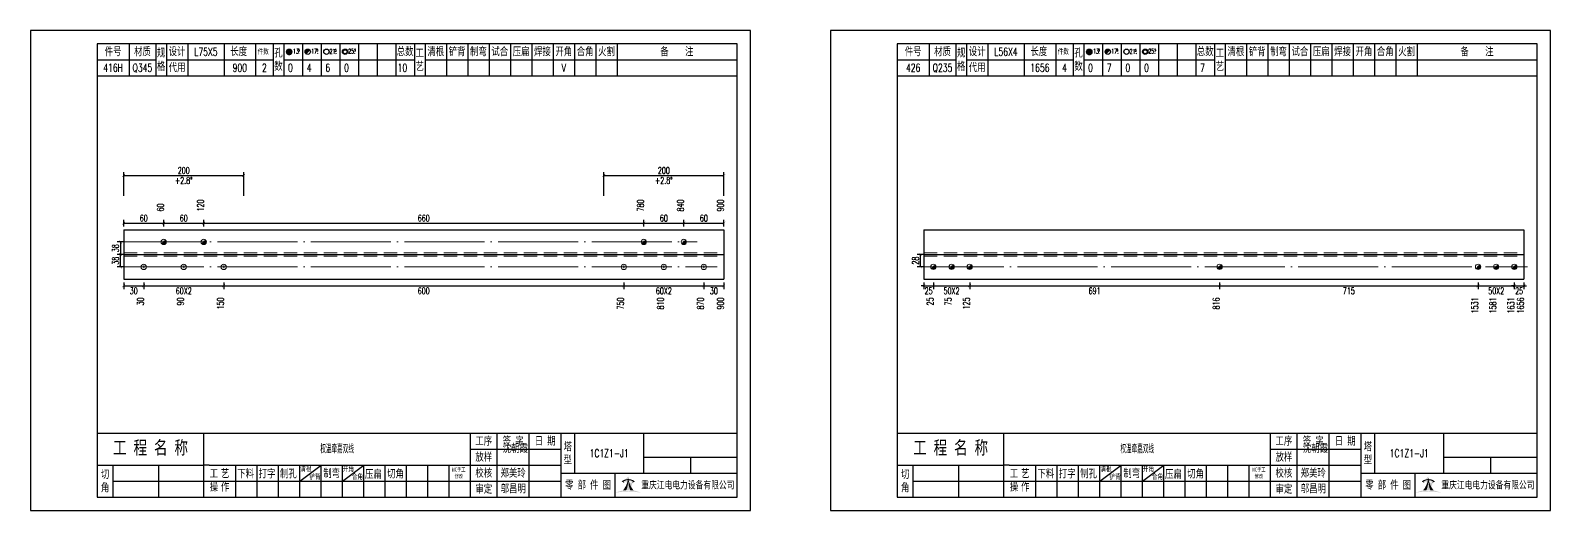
# Model space of a CAD drawing. Header units: millimetres. Extents: x -524 to 9570, y -2481 to 180.
# Drawn here: x 5100 to 5670, y -1800 to -1620 of the extents above; entities that cross this region are included whole.
import ezdxf
from ezdxf.enums import TextEntityAlignment as Align

# ---------------------------------------------------------------- set-up
doc = ezdxf.new("R2010")
doc.units = ezdxf.units.MM
doc.header["$LTSCALE"] = 20
doc.header["$PDMODE"] = 1
doc.linetypes.add('DASHDOT2X', pattern=[1.75, 1.5, -0.125, 0, -0.125])
doc.linetypes.add('HIDDEN', pattern=[0.375, 0.25, -0.125])
for name, color, linetype, lineweight in [('1', 7, 'Continuous', 25), ('11', 1, 'Continuous', 13), ('2', 1, 'HIDDEN', 13), ('5', 7, 'Continuous', 13), ('7', 3, 'DASHDOT2X', 13)]:
    doc.layers.add(name, color=color, linetype=linetype, lineweight=lineweight)
doc.styles.get("Standard").update_dxf_attribs({"font": 'simplex', "width": 0.7, "bigfont": 'gbhzfs.shx'})
doc.styles.add('SYMBOL_TXT', font='txt.shx', dxfattribs={"width": 0.6})
doc.styles.add('TITLE_TXT', font='simplex.shx', dxfattribs={"width": 0.75, "height": 2.5, "bigfont": 'gbhzfs.shx'})
doc.dimstyles.new('dimStyle4', dxfattribs={"dimtxt": 2.5, "dimasz": 1, "dimexe": 1.25, "dimexo": 0, "dimgap": 0.63, "dimtad": 2, "dimzin": 0, "dimdsep": 46, "dimtxsty": 'standard', "dimblk": 'ARCHTICK', "dimblk1": 'ARCHTICK', "dimblk2": 'ARCHTICK', "dimcen": 0.09, "dimadec": 0, "dimazin": 0, "dimtfac": 1, "dimtdec": 1, "dimtix": 1, "dimtmove": 2, "dimatfit": 3, "dimfxl": 0, "dimtolj": 1, "dimtzin": 0, "dimarcsym": 0})
doc.dimstyles.get("Standard").update_dxf_attribs({"dimtxt": 2.5, "dimasz": 1, "dimexe": 1.25, "dimexo": 0, "dimgap": 0.63, "dimtad": 1, "dimzin": 0, "dimdsep": 46, "dimtxsty": 'standard', "dimblk": 'ARCHTICK', "dimblk1": 'ARCHTICK', "dimblk2": 'ARCHTICK', "dimcen": 0.09, "dimadec": 0, "dimazin": 0, "dimtfac": 1, "dimtdec": 1, "dimtix": 1, "dimtmove": 2, "dimatfit": 3, "dimfxl": 0, "dimtolj": 1, "dimtzin": 0, "dimarcsym": 0})
pattern_1 = [(0, (-3, 0), (0, 0.0125), [])]

# ---------------------------------------------------------------- blocks, each defined once
blk = doc.blocks.new('M12_HOLE')
h = blk.add_hatch()
h.set_pattern_fill('LINE', scale=0.1, style=0)
h.set_pattern_definition(pattern_1)
h.paths.add_polyline_path([(-5, 0, 1), (-1, 0, 1)])
at = {"color": 7}
blk.add_circle((-3, 0), 2, dxfattribs=at)
at = {"color": 7, "attachment_point": 1, "style": 'SYMBOL_TXT'}
for s, insert, char_height, width in [('13\\f??|b0|i0|c0|p54;.', (-0.1170648347537053, 2.110404609075999), 3.5, 5.707453662650948), ('5', (3.739322910876695, 2.264550918150206), 1.8, 2.930899999712656)]:
    blk.add_mtext(s, dxfattribs=dict(at, insert=insert, char_height=char_height, width=width))
blk = doc.blocks.new('M16_HOLE')
h = blk.add_hatch()
h.set_pattern_fill('LINE', scale=0.1, style=0)
h.set_pattern_definition(pattern_1)
h.paths.add_polyline_path([(-1.585786437626905, 1.414213562373095, 0.668178637919299), (-5, 0, 0.198912367379658), (-4.414213562373095, -1.414213562373095)])
at = {"color": 7}
blk.add_circle((-3, 0), 2, dxfattribs=at)
at = {"color": 7, "attachment_point": 1, "style": 'SYMBOL_TXT'}
for s, insert, char_height, width in [('17.', (-0.443935574240129, 2.13042063441452), 3.5, 6.3164), ('5', (3.564570640825252, 2.25180437378188), 1.8, 1.822)]:
    blk.add_mtext(s, dxfattribs=dict(at, insert=insert, char_height=char_height, width=width))
blk = doc.blocks.new('M20_HOLE')
at = {"color": 7}
blk.add_circle((-3, 0), 2, dxfattribs=at)
at = {"color": 7, "attachment_point": 1, "style": 'SYMBOL_TXT'}
for s, insert, char_height, width in [('21.', (-0.6868754558352066, 2.009036737063269), 3.5, 6.0735), ('5', (3.321630759230175, 2.009036737063269), 1.8, 1.4576)]:
    blk.add_mtext(s, dxfattribs=dict(at, insert=insert, char_height=char_height, width=width))
blk = doc.blocks.new('M24_HOLE')
at = {"color": 7}
for radius in [2, 1.5]:
    blk.add_circle((-3, 0), radius, dxfattribs=at)
at = {"color": 7, "attachment_point": 1, "style": 'SYMBOL_TXT'}
for s, insert, char_height, width in [('25.', (-0.6868754558352066, 2.13042063441452), 3.5, 2.4294), ('5', (3.928980201610216, 2.25180437378188), 1.8, 1.9435)]:
    blk.add_mtext(s, dxfattribs=dict(at, insert=insert, char_height=char_height, width=width))
blk = doc.blocks.new('A$C1E394B87')
for p, q in [((270, 180), (0, 180)), ((0, 180), (0, 0)), ((270, 0), (270, 180)), ((0, 0), (270, 0))]:
    blk.add_line(p, q)
blk = doc.blocks.new('JgCard')
h = blk.add_hatch(color=256)
edge = h.paths.add_edge_path()
edge.add_arc((223.8016524729837, -21.84717885384339), 29.00860721842082, 79.81716678233735, 89.27812697573944)
edge.add_arc((224.5325955616654, -21.84717885384339), 29.00860721842082, 90.72187302426055, 100.1828332176626)
edge.add_arc((224.0279874541857, -3.830853464385541), 11.50536553551401, 89.30709440376557, 113.6959925615352, ccw=False)
edge.add_arc((224.3062605804644, -3.830853464385541), 11.50536553551401, 66.30400743846491, 90.69290559623443, ccw=False)
edge = h.paths.add_edge_path()
edge.add_arc((233.0302112674253, 13.18449056462987), 8.873034629199061, 191.5208225546964, 219.6965150385776)
edge.add_arc((215.3040367672247, 13.18449056462987), 8.873034629199061, 320.3034849614224, 348.4791774453036)
edge.add_arc((214.0326012329333, 11.43447699248611), 10.13453382683302, 338.1301204334909, 359.9154198731663)
edge.add_arc((234.3016468017167, 11.43447699248611), 10.13453382683302, 180.0845801266699, 201.8698795665091)
edge.add_line((225.937925765641, 10.90576856469295), (225.6552856147136, 10.35609493506945))
edge.add_arc((224.1679533083088, 7.853493107532699), 3.957321353349253, 91.41975307934291, 127.4827228769255)
edge.add_arc((215.3040367672247, 13.18449056462987), 8.873034629199061, 351.0860103832611, 357.2867084751834)
edge.add_line((222.396322269009, 10.90576856469295), (222.6789624199364, 10.35609493506945))
edge.add_line((222.6789624199364, 10.35609493506945), (221.7697188924139, 10.86032854938844))
edge.add_line((225.6552856147136, 10.35609493506945), (226.5654915637542, 10.86086227359522))
edge.add_arc((224.2330238305049, 7.883670059543192), 3.536460377387214, 93.80567765797379, 121.2894356209631)
edge.add_arc((224.1012242041452, 7.883670059543192), 3.536460377387214, 58.7105643790368, 86.1943223420262)
edge.add_arc((224.1679533083088, 7.853493107532699), 3.957321353349253, 52.53023982105776, 88.60436076552203)
edge.add_arc((233.0302112674253, 13.18449056462987), 8.873034629199061, 182.7132915248167, 188.9137221835162)
edge.add_line((224.1671240173246, 11.44943760304955), (224.1671240173246, 11.41951638194644))
blk.add_hatch(color=256).paths.add_polyline_path([(224.1671240173246, 11.41951638190653, 0.09534363958971465), (224.8964730213393, 7.65936347788454, -0.02857973389665951), (226.2029576453306, 7.517096850535836, -0.1235627947319866), (224.3359488967444, 11.41233217421416, -0.1204986991669159), (225.937925765641, 10.90576856469295), (225.6552856147136, 10.35609493506945), (226.5654915637542, 10.86086227359522, 0.5402417223769541), (226.575360567148, 10.99431825130466, 0.158715983985349), (224.2643381876442, 11.80964050730302, -0.02706108524003999), (224.1671240173246, 12.76445731824299, -0.02706225299216489), (224.0699034296731, 11.80959959181416, 0.1586661026302013), (221.7598355252794, 10.99377351487396, 0.5401762534625951), (221.7697205382283, 10.86032763670437, -5.881062471050359e-06), (221.7697188924139, 10.86032854938844), (222.6789624199364, 10.35609493506945), (222.396322269009, 10.90576856469295, -0.1204986991669226), (223.9982991379056, 11.41233217421416, -0.1235627947319868), (222.1312903893195, 7.517096850535836, -0.0285797338966575), (223.4377750133108, 7.65936347788454, 0.09534363958971454)])
for p, q in [((265, 175), (25, 175)), ((25, 175), (25, 5)), ((37, 175), (37, 163)), ((47, 175), (47, 163)), ((51, 175), (51, 163)), ((59, 175), (59, 163)), ((72.61005959575064, 175), (72.61005959575061, 163)), ((84.43573710762382, 175), (84.43573710762382, 163)), ((91, 175), (91, 163)), ((95, 175), (95, 163)), ((102, 175), (102, 163)), ((109, 175), (109, 163)), ((116, 175), (116, 163)), ((123, 175), (123, 163)), ((130, 175), (130, 163)), ((137, 175), (137, 163)), ((144, 175), (144, 163)), ((148, 175), (148, 163)), ((156, 175), (156, 163)), ((164, 175), (164, 163)), ((172, 175), (172, 163)), ((180, 175), (180, 163)), ((188, 175), (188, 163)), ((196, 175), (196, 163)), ((204, 175), (204, 163)), ((212, 175), (212, 163)), ((220, 175), (220, 163)), ((265, 5), (265, 175)), ((25, 169), (47, 169)), ((51, 168.9999999999999), (91, 168.9999999999999)), ((95, 168.9999999999999), (144, 168.9999999999999)), ((148, 169), (265, 169)), ((25, 163), (265, 163)), ((25, 29), (265, 29)), ((65, 17), (65, 29)), ((165, 5), (165, 29)), ((175, 5), (175, 29)), ((187, 5), (187, 29)), ((199, 5), (199, 29)), ((204, 29), (204, 14)), ((230, 14), (230, 29)), ((165, 23), (199, 23)), ((230, 20), (265, 20)), ((247.5, 20), (247.5, 14)), ((25, 17), (65, 17)), ((31, 5), (31, 17)), ((48, 17), (48, 5)), ((65, 5), (65, 17)), ((67, 17), (65, 17)), ((67, 17), (165, 17)), ((77, 5), (77, 17)), ((85, 5), (85, 17)), ((93, 5), (93, 17)), ((101, 5), (101, 17)), ((101, 11), (109, 17)), ((109, 5), (109, 17)), ((117, 5), (117, 17)), ((117, 11), (125, 17)), ((125, 5), (125, 17)), ((133, 5), (133, 17)), ((141, 5), (141, 17)), ((149, 5), (149, 17)), ((157, 5), (157, 17)), ((165, 17), (199, 17)), ((199, 14), (265, 14)), ((219.0802760739607, 14), (219.0802760739607, 5)), ((31, 11), (65, 11)), ((65, 11), (165, 11)), ((165, 11), (199, 11)), ((25, 5), (265, 5))]:
    blk.add_line(p, q)
blk.add_lwpolyline([(96.0334779468642, 171.9855941999696, -1), (98.0334779468642, 171.9855941999696, -1)], format="xyb", close=True)
for p in [(65.8050297978753, 166), (145, 96)]:
    blk.add_point(p)
blk.add_blockref('A$C1E394B87', (0, 0))
at = {"xscale": 0.5, "yscale": 0.5, "zscale": 0.5}
for name, p in [('M12_HOLE', (98.5334779468642, 171.9855941999696)), ('M16_HOLE', (105.5, 171.9999999999999)), ('M20_HOLE', (112.5, 171.9999999999999)), ('M24_HOLE', (119.5, 171.9999999999999))]:
    blk.add_blockref(name, p, dxfattribs=at)
at = {"attachment_point": 5, "style": 'TITLE_TXT'}
for s, insert, char_height, width in [('{\\fSimHei|b0|i0|c134|p2;件号}', (31, 172), 3, 15), ('{\\fSimHei|b0|i0|c134|p2;材质}', (42, 172), 3, 8), ('{\\fSimHei|b0|i0|c134|p2;规格}', (49, 169), 3, 4), ('{\\fSimHei|b0|i0|c134|p2;设计}', (55, 171.9999999999999), 3, 8.000000000000014), ('{\\fSimHei|b0|i0|c134|p2;长度}', (78.11684221050325, 172.0531705390044), 3, 8), ('{\\fSimHei|b0|i0|c134|p2;件数}', (87.3041250533895, 171.9999999999999), 2, 8.8244), ('{\\fSimHei|b0|i0|c134|p2;孔数}', (93, 169), 3, 4), ('{\\fSimHei|b0|i0|c134|p2;总数}', (140.5, 171.9999999999999), 3, 7), ('{\\fSimHei|b0|i0|c134|p2;工\\P艺}', (146, 169), 3, 4), ('{\\fSimHei|b0|i0|c134|p2;清根}', (152, 172), 3, 8), ('{\\fSimHei|b0|i0|c134|p2;铲背}', (160, 172), 3, 8), ('{\\fSimHei|b0|i0|c134|p2;制弯}', (168, 172), 3, 8.000000000000028), ('{\\fSimHei|b0|i0|c134|p2;试合}', (176, 172), 3, 8), ('{\\fSimHei|b0|i0|c134|p2;压扁}', (184, 172), 3, 8), ('{\\fSimHei|b0|i0|c134|p2;焊接}', (192, 172), 3, 8), ('{\\fSimHei|b0|i0|c134|p2;开角}', (200, 172), 3, 8.000000000000057), ('{\\fSimHei|b0|i0|c134|p2;合角}', (208, 172), 3, 8), ('{\\fSimHei|b0|i0|c134|p2;火割}', (216, 172), 3, 8), ('{\\fSimHei|b0|i0|c134|p2;备    注}', (242.3967818627186, 171.9765054582008), 3, 22), ('{\\fSimHei|b0|i0|c134|p2;代用}', (55, 166), 3, 8), ('{\\fSimHei|b0|i0|c134|p2;工 程 名 称}', (45.04268864723963, 23.33842704880232), 5, 47.33333333333334), ('{\\fSimHei|b0|i0|c134|p2;工序}', (170, 26), 3, 10), ('{\\fSimHei|b0|i0|c134|p2;签 字}', (181, 26), 3, 12), ('{\\fSimHei|b0|i0|c134|p2;^I沈朝霞}', (181.0520504248258, 23.27747906449889), 3, 12), ('{\\fSimHei|b0|i0|c134|p2;日 期}', (193, 26), 3, 12), ('{\\fSimHei|b0|i0|c134|p2;塔\\P型}', (201.5, 21.5), 3, 5.000000000000028), ('{\\fSimHei|b0|i0|c134|p2;放样}', (170, 20), 3, 10), ('{\\fSimHei|b0|i0|c134|p2;切\\P角}', (28, 11), 3, 6.000000000000004), ('{\\fSimHei|b0|i0|c134|p2;工\\P操}', (68.78408056366106, 11.29930144135182), 3, 6.000000000000004), ('{\\fSimHei|b0|i0|c134|p2;艺\\P作}', (73.01340619218274, 11.29930144135182), 3, 6.000000000000004), ('{\\fSimHei|b0|i0|c134|p2;下料}', (80.74376492044746, 13.75191016783555), 3, 8), ('{\\fSimHei|b0|i0|c134|p2;打字}', (88.74376492044746, 13.75191016783555), 3, 8), ('{\\fSimHei|b0|i0|c134|p2;制孔}', (96.74376492044746, 13.75191016783555), 3, 8.000000000000028), ('{\\fSimHei|b0|i0|c134|p2;清根}', (103.3080888185272, 15.56254542211099), 2, 8), ('{\\fSimHei|b0|i0|c134|p2;铲背}', (106.6982872637203, 12.58010217278223), 2, 8), ('{\\fSimHei|b0|i0|c134|p2;制弯}', (112.9524832210667, 13.86807755023182), 3, 8.000000000000028), ('{\\fSimHei|b0|i0|c134|p2;开角}', (119.2123351337376, 15.54156681030855), 2, 8.000000000000057), ('{\\fSimHei|b0|i0|c134|p2;合角}', (122.601153766583, 12.67610618408509), 2, 8), ('{\\fSimHei|b0|i0|c134|p2;压扁}', (128.5896913500159, 13.56672241423536), 3, 8), ('{\\fSimHei|b0|i0|c134|p2;切角}', (136.8970089545677, 13.6938446517654), 3, 8), ('{\\fSimHei|b0|i0|c134|p2;NC手工修改}', (160.6311373906198, 14.05820252967675), 1.5, 6.204069777279955), ('{\\fSimHei|b0|i0|c134|p2;校核}', (170, 14), 3, 10.00000000000003), ('{\\fSimHei|b0|i0|c134|p2;郑美玲}', (181, 14), 3, 12), ('{\\fSimHei|b0|i0|c134|p2;零 部 件 图}', (209.0827348158753, 9.5), 3, 30.76131175444226), ('{\\fSimHei|b0|i0|c134|p2;重庆江电电力设备有限公司}', (246.5086378857131, 9.475432444103376), 2.772000000000001, 63.29400000000002), ('{\\fSimHei|b0|i0|c134|p2;审定}', (170, 8), 3, 10), ('{\\fSimHei|b0|i0|c134|p2;邬昌明}', (181.0428184060297, 8.12303372435349), 3, 12)]:
    blk.add_mtext(s, dxfattribs=dict(at, insert=insert, char_height=char_height, width=width))
blk = doc.blocks.new('M20')
for p, q in [((-0.5, 0), (0.5, 0)), ((0, -0.5), (0, 0.5))]:
    blk.add_line(p, q)
blk.add_circle((0, 0), 1)
blk = doc.blocks.new('M16')
for p, q in [((-0.7071067811865476, -0.7071067811865476), (0.7071067811865475, 0.7071067811865475)), ((-0.4, 4.898425415289509e-17), (0.4, 0)), ((2.449212707644755e-17, 0.4), (0, -0.4))]:
    blk.add_line(p, q)
blk.add_circle((0, 0), 1)
for centre, radius, end in [((0, 0), 0.8, 45.00000000000001), ((0, 0), 0.6, 45.00000000000001), ((0, 0), 0.4, 45.00000000000001), ((-5.551115123125783e-17, -5.551115123125783e-17), 0.2, 45)]:
    blk.add_arc(centre, radius, 225, end)
blk = doc.blocks.new('_ArchTick')
at = {"color": 0, "linetype": 'ByBlock', "const_width": 0.15}
blk.add_lwpolyline([(-0.5, -0.5), (0.5, 0.5)], dxfattribs=at)
blk = doc.blocks.new('*D1256')
at = {"layer": '11', "color": 0, "lineweight": -2}
for p, q in [((5135.000049719281, -1714.500010983899), (5135.000049719281, -1717.000010983899)), ((5142.500082251889, -1714.500010983899), (5142.500082251889, -1717.000010983899)), ((5135.000049719281, -1715.750010983899), (5142.500082251889, -1715.750010983899))]:
    blk.add_line(p, q, dxfattribs=at)
at = {"layer": 'Defpoints', "color": 0}
for p in [(5135.000049719281, -1714.500010983899), (5142.500082251889, -1714.500010983899), (5142.500082251889, -1715.750010983899)]:
    blk.add_point(p, dxfattribs=at)
at = {"layer": '11', "color": 0, "lineweight": -2, "rotation": 180}
blk.add_blockref('_ArchTick', (5135.000049719281, -1715.750010983899), dxfattribs=at)
at = {"layer": '11', "color": 0, "lineweight": -2}
blk.add_blockref('_ArchTick', (5142.500082251889, -1715.750010983899), dxfattribs=at)
at = {"layer": '11', "color": 0, "insert": (5138.750065985585, -1717.630010983899), "char_height": 2.5, "attachment_point": 5}
blk.add_mtext('\\A1;30', dxfattribs=at)
blk = doc.blocks.new('*D1257')
at = {"layer": '11', "color": 0, "lineweight": -2}
for p, q in [((5142.500082251889, -1714.500010983899), (5142.500082251889, -1717.000010983899)), ((5172.500212382314, -1714.500010983899), (5172.500212382314, -1717.000010983899)), ((5142.500082251889, -1715.750010983899), (5172.500212382314, -1715.750010983899))]:
    blk.add_line(p, q, dxfattribs=at)
at = {"layer": 'Defpoints', "color": 0}
for p in [(5142.500082251889, -1714.500010983899), (5172.500212382314, -1714.500010983899), (5172.500212382314, -1715.750010983899)]:
    blk.add_point(p, dxfattribs=at)
at = {"layer": '11', "color": 0, "lineweight": -2, "rotation": 180}
blk.add_blockref('_ArchTick', (5142.500082251889, -1715.750010983899), dxfattribs=at)
at = {"layer": '11', "color": 0, "lineweight": -2}
blk.add_blockref('_ArchTick', (5172.500212382314, -1715.750010983899), dxfattribs=at)
at = {"layer": '11', "color": 0, "insert": (5157.500147317101, -1717.630010983899), "char_height": 2.5, "attachment_point": 5}
blk.add_mtext('\\A1;60X2', dxfattribs=at)
blk = doc.blocks.new('*D1258')
at = {"layer": '11', "color": 0, "lineweight": -2}
for p, q in [((5172.500212382314, -1714.500010983899), (5172.500212382314, -1717.000010983899)), ((5322.500863034442, -1714.500010983899), (5322.500863034442, -1717.000010983899)), ((5172.500212382314, -1715.750010983899), (5322.500863034442, -1715.750010983899))]:
    blk.add_line(p, q, dxfattribs=at)
at = {"layer": 'Defpoints', "color": 0}
for p in [(5172.500212382314, -1714.500010983899), (5322.500863034442, -1714.500010983899), (5322.500863034442, -1715.750010983899)]:
    blk.add_point(p, dxfattribs=at)
at = {"layer": '11', "color": 0, "lineweight": -2, "rotation": 180}
blk.add_blockref('_ArchTick', (5172.500212382314, -1715.750010983899), dxfattribs=at)
at = {"layer": '11', "color": 0, "lineweight": -2}
blk.add_blockref('_ArchTick', (5322.500863034442, -1715.750010983899), dxfattribs=at)
at = {"layer": '11', "color": 0, "insert": (5247.500537708378, -1717.630010983899), "char_height": 2.5, "attachment_point": 5}
blk.add_mtext('\\A1;600', dxfattribs=at)
blk = doc.blocks.new('*D1259')
at = {"layer": '11', "color": 0, "lineweight": -2}
for p, q in [((5322.500863034442, -1714.500010983899), (5322.500863034442, -1717.000010983899)), ((5352.500993164867, -1714.500010983899), (5352.500993164867, -1717.000010983899)), ((5322.500863034442, -1715.750010983899), (5352.500993164867, -1715.750010983899))]:
    blk.add_line(p, q, dxfattribs=at)
at = {"layer": 'Defpoints', "color": 0}
for p in [(5322.500863034442, -1714.500010983899), (5352.500993164867, -1714.500010983899), (5352.500993164867, -1715.750010983899)]:
    blk.add_point(p, dxfattribs=at)
at = {"layer": '11', "color": 0, "lineweight": -2, "rotation": 180}
blk.add_blockref('_ArchTick', (5322.500863034442, -1715.750010983899), dxfattribs=at)
at = {"layer": '11', "color": 0, "lineweight": -2}
blk.add_blockref('_ArchTick', (5352.500993164867, -1715.750010983899), dxfattribs=at)
at = {"layer": '11', "color": 0, "insert": (5337.500928099655, -1717.630010983899), "char_height": 2.5, "attachment_point": 5}
blk.add_mtext('\\A1;60X2', dxfattribs=at)
blk = doc.blocks.new('*D1260')
at = {"layer": '11', "color": 0, "lineweight": -2}
for p, q in [((5352.500993164867, -1714.500010983899), (5352.500993164867, -1717.000010983899)), ((5360.000049719281, -1714.500010983899), (5360.000049719281, -1717.000010983899)), ((5352.500993164867, -1715.750010983899), (5360.000049719281, -1715.750010983899))]:
    blk.add_line(p, q, dxfattribs=at)
at = {"layer": 'Defpoints', "color": 0}
for p in [(5352.500993164867, -1714.500010983899), (5360.000049719281, -1714.500010983899), (5360.000049719281, -1715.750010983899)]:
    blk.add_point(p, dxfattribs=at)
at = {"layer": '11', "color": 0, "lineweight": -2, "rotation": 180}
blk.add_blockref('_ArchTick', (5352.500993164867, -1715.750010983899), dxfattribs=at)
at = {"layer": '11', "color": 0, "lineweight": -2}
blk.add_blockref('_ArchTick', (5360.000049719281, -1715.750010983899), dxfattribs=at)
at = {"layer": '11', "color": 0, "insert": (5356.250521442074, -1717.630010983899), "char_height": 2.5, "attachment_point": 5}
blk.add_mtext('\\A1;30', dxfattribs=at)
blk = doc.blocks.new('*D1267')
at = {"layer": '1', "color": 0, "lineweight": -2}
for p, q in [((5134.750049719281, -1699.313344317232), (5132.500049719281, -1699.313344317232)), ((5134.750049719281, -1704.000010983899), (5132.500049719281, -1704.000010983899)), ((5133.750049719281, -1699.313344317232), (5133.750049719281, -1704.000010983899))]:
    blk.add_line(p, q, dxfattribs=at)
at = {"layer": 'Defpoints', "color": 0}
for p in [(5133.750049719281, -1704.000010983899), (5134.750049719281, -1699.313344317232), (5134.750049719281, -1704.000010983899)]:
    blk.add_point(p, dxfattribs=at)
at = {"layer": '1', "color": 0, "lineweight": -2}
for p, rotation in [((5133.750049719281, -1699.313344317232), 90), ((5133.750049719281, -1704.000010983899), 270)]:
    blk.add_blockref('_ArchTick', p, dxfattribs=dict(at, rotation=rotation))
at = {"layer": '1', "color": 0, "insert": (5131.870049719281, -1701.656677650564), "char_height": 2.5, "attachment_point": 5, "rotation": 90}
blk.add_mtext('\\A1;38', dxfattribs=at)
blk = doc.blocks.new('*D1270')
at = {"layer": '11', "color": 0, "lineweight": -2}
for p, q in [((5435.000049719281, -1714.500010983899), (5435.000049719281, -1717.000010983899)), ((5438.60004971928, -1714.500010983899), (5438.60004971928, -1717.000010983899)), ((5435.000049719281, -1715.750010983899), (5434.000049719281, -1715.750010983899)), ((5435.000049719281, -1715.750010983899), (5438.60004971928, -1715.750010983899)), ((5438.60004971928, -1715.750010983899), (5439.60004971928, -1715.750010983899))]:
    blk.add_line(p, q, dxfattribs=at)
at = {"layer": 'Defpoints', "color": 0}
for p in [(5435.000049719281, -1714.500010983899), (5438.60004971928, -1714.500010983899), (5438.60004971928, -1715.750010983899)]:
    blk.add_point(p, dxfattribs=at)
at = {"layer": '11', "color": 0, "lineweight": -2}
blk.add_blockref('_ArchTick', (5435.000049719281, -1715.750010983899), dxfattribs=at)
at = {"layer": '11', "color": 0, "lineweight": -2, "rotation": 180}
blk.add_blockref('_ArchTick', (5438.60004971928, -1715.750010983899), dxfattribs=at)
at = {"layer": '11', "color": 0, "insert": (5436.800049719281, -1717.630010983899), "char_height": 2.5, "attachment_point": 5}
blk.add_mtext('\\A1;25', dxfattribs=at)
blk = doc.blocks.new('*D1271')
at = {"layer": '11', "color": 0, "lineweight": -2}
for p, q in [((5438.60004971928, -1714.500010983899), (5438.60004971928, -1717.000010983899)), ((5452.187197884494, -1714.500010983899), (5452.187197884494, -1717.000010983899)), ((5438.60004971928, -1715.750010983899), (5452.187197884494, -1715.750010983899))]:
    blk.add_line(p, q, dxfattribs=at)
at = {"layer": 'Defpoints', "color": 0}
for p in [(5438.60004971928, -1714.500010983899), (5452.187197884494, -1714.500010983899), (5452.187197884494, -1715.750010983899)]:
    blk.add_point(p, dxfattribs=at)
at = {"layer": '11', "color": 0, "lineweight": -2, "rotation": 180}
blk.add_blockref('_ArchTick', (5438.60004971928, -1715.750010983899), dxfattribs=at)
at = {"layer": '11', "color": 0, "lineweight": -2}
blk.add_blockref('_ArchTick', (5452.187197884494, -1715.750010983899), dxfattribs=at)
at = {"layer": '11', "color": 0, "insert": (5445.393623801887, -1717.630010983899), "char_height": 2.5, "attachment_point": 5}
blk.add_mtext('\\A1;50X2', dxfattribs=at)
blk = doc.blocks.new('*D1272')
at = {"layer": '11', "color": 0, "lineweight": -2}
for p, q in [((5452.187197884494, -1714.500010983899), (5452.187197884494, -1717.000010983899)), ((5545.871178747406, -1714.500010983899), (5545.871178747406, -1717.000010983899)), ((5452.187197884494, -1715.750010983899), (5545.871178747406, -1715.750010983899))]:
    blk.add_line(p, q, dxfattribs=at)
at = {"layer": 'Defpoints', "color": 0}
for p in [(5452.187197884494, -1714.500010983899), (5545.871178747406, -1714.500010983899), (5545.871178747406, -1715.750010983899)]:
    blk.add_point(p, dxfattribs=at)
at = {"layer": '11', "color": 0, "lineweight": -2, "rotation": 180}
blk.add_blockref('_ArchTick', (5452.187197884494, -1715.750010983899), dxfattribs=at)
at = {"layer": '11', "color": 0, "lineweight": -2}
blk.add_blockref('_ArchTick', (5545.871178747406, -1715.750010983899), dxfattribs=at)
at = {"layer": '11', "color": 0, "insert": (5499.02918831595, -1717.630010983899), "char_height": 2.5, "attachment_point": 5}
blk.add_mtext('\\A1;691', dxfattribs=at)
blk = doc.blocks.new('*D1273')
at = {"layer": '11', "color": 0, "lineweight": -2}
for p, q in [((5545.871178747406, -1714.500010983899), (5545.871178747406, -1717.000010983899)), ((5642.812901554069, -1714.500010983899), (5642.812901554069, -1717.000010983899)), ((5545.871178747406, -1715.750010983899), (5642.812901554069, -1715.750010983899))]:
    blk.add_line(p, q, dxfattribs=at)
at = {"layer": 'Defpoints', "color": 0}
for p in [(5545.871178747406, -1714.500010983899), (5642.812901554069, -1714.500010983899), (5642.812901554069, -1715.750010983899)]:
    blk.add_point(p, dxfattribs=at)
at = {"layer": '11', "color": 0, "lineweight": -2, "rotation": 180}
blk.add_blockref('_ArchTick', (5545.871178747406, -1715.750010983899), dxfattribs=at)
at = {"layer": '11', "color": 0, "lineweight": -2}
blk.add_blockref('_ArchTick', (5642.812901554069, -1715.750010983899), dxfattribs=at)
at = {"layer": '11', "color": 0, "insert": (5594.342040150737, -1717.630010983899), "char_height": 2.5, "attachment_point": 5}
blk.add_mtext('\\A1;715', dxfattribs=at)
blk = doc.blocks.new('*D1274')
at = {"layer": '11', "color": 0, "lineweight": -2}
for p, q in [((5642.812901554069, -1714.500010983899), (5642.812901554069, -1717.000010983899)), ((5656.400049719283, -1714.500010983899), (5656.400049719283, -1717.000010983899)), ((5642.812901554069, -1715.750010983899), (5656.400049719283, -1715.750010983899))]:
    blk.add_line(p, q, dxfattribs=at)
at = {"layer": 'Defpoints', "color": 0}
for p in [(5642.812901554069, -1714.500010983899), (5656.400049719283, -1714.500010983899), (5656.400049719283, -1715.750010983899)]:
    blk.add_point(p, dxfattribs=at)
at = {"layer": '11', "color": 0, "lineweight": -2, "rotation": 180}
blk.add_blockref('_ArchTick', (5642.812901554069, -1715.750010983899), dxfattribs=at)
at = {"layer": '11', "color": 0, "lineweight": -2}
blk.add_blockref('_ArchTick', (5656.400049719283, -1715.750010983899), dxfattribs=at)
at = {"layer": '11', "color": 0, "insert": (5649.606475636676, -1717.630010983899), "char_height": 2.5, "attachment_point": 5}
blk.add_mtext('\\A1;50X2', dxfattribs=at)
blk = doc.blocks.new('*D1275')
at = {"layer": '11', "color": 0, "lineweight": -2}
for p, q in [((5656.400049719283, -1714.500010983899), (5656.400049719283, -1717.000010983899)), ((5660.000049719281, -1714.500010983899), (5660.000049719281, -1717.000010983899)), ((5656.400049719283, -1715.750010983899), (5655.400049719283, -1715.750010983899)), ((5656.400049719283, -1715.750010983899), (5660.000049719281, -1715.750010983899)), ((5660.000049719281, -1715.750010983899), (5661.000049719281, -1715.750010983899))]:
    blk.add_line(p, q, dxfattribs=at)
at = {"layer": 'Defpoints', "color": 0}
for p in [(5656.400049719283, -1714.500010983899), (5660.000049719281, -1714.500010983899), (5660.000049719281, -1715.750010983899)]:
    blk.add_point(p, dxfattribs=at)
at = {"layer": '11', "color": 0, "lineweight": -2}
blk.add_blockref('_ArchTick', (5656.400049719283, -1715.750010983899), dxfattribs=at)
at = {"layer": '11', "color": 0, "lineweight": -2, "rotation": 180}
blk.add_blockref('_ArchTick', (5660.000049719281, -1715.750010983899), dxfattribs=at)
at = {"layer": '11', "color": 0, "insert": (5658.200049719282, -1717.630010983899), "char_height": 2.5, "attachment_point": 5}
blk.add_mtext('\\A1;25', dxfattribs=at)

msp = doc.modelspace()

# ---------------------------------------------------------------- linework, layer by layer
at = {"layer": '1'}
for p, q in [((5135.000049719281, -1694.750010983899), (5135.000049719281, -1713.250010983899)), ((5135.000049719281, -1694.750010983899), (5360.000049719281, -1694.750010983899)), ((5360.000049719281, -1694.750010983899), (5360.000049719281, -1713.250010983899)), ((5435.000049719281, -1694.750010983899), (5435.000049719281, -1713.250010983899)), ((5435.000049719281, -1694.750010983899), (5660.000049719281, -1694.750010983899)), ((5660.000049719281, -1694.750010983899), (5660.000049719281, -1713.250010983899)), ((5135.000049719281, -1704.000010983899), (5360.000049719281, -1704.000010983899)), ((5435.000049719281, -1704.000010983899), (5660.000049719281, -1704.000010983899)), ((5135.000049719281, -1713.250010983899), (5360.000049719281, -1713.250010983899)), ((5435.000049719281, -1713.250010983899), (5660.000049719281, -1713.250010983899))]:
    msp.add_line(p, q, dxfattribs=at)
at = {"layer": '2'}
for p, q in [((5135.000049719281, -1703.383344317232), (5360.000049719281, -1703.383344317232)), ((5435.000049719281, -1703.339296698185), (5660.000049719281, -1703.339296698185)), ((5135.000049719281, -1704.616677650565), (5360.000049719281, -1704.616677650565)), ((5435.000049719281, -1704.660725269613), (5660.000049719281, -1704.660725269613))]:
    msp.add_line(p, q, dxfattribs=at)
at = {"layer": '7'}
for p, q in [((5135.000049719281, -1699.313344317232), (5350.00096063226, -1699.313344317232)), ((5135.000049719281, -1708.686677650566), (5357.500993164867, -1708.686677650566)), ((5435.000049719281, -1708.625010983899), (5661.400049719283, -1708.625010983899))]:
    msp.add_line(p, q, dxfattribs=at)

# ---------------------------------------------------------------- block references
at = {"layer": '1'}
for p in [(5100.000049719281, -1800.000010983899), (5400.000049719281, -1800.000010983899)]:
    msp.add_blockref('JgCard', p, dxfattribs=at)
at = {"layer": '5'}
for name, p in [('M16', (5150.000114784496, -1699.313344317232)), ('M16', (5165.000179849707, -1699.313344317232)), ('M16', (5330.000895567049, -1699.313344317232)), ('M16', (5345.00096063226, -1699.313344317232)), ('M20', (5142.500082251889, -1708.686677650566)), ('M20', (5157.5001473171, -1708.686677650566)), ('M20', (5172.500212382314, -1708.686677650566)), ('M20', (5322.500863034442, -1708.686677650566)), ('M20', (5337.500928099653, -1708.686677650566)), ('M20', (5352.500993164867, -1708.686677650566)), ('M16', (5438.60004971928, -1708.625010983899)), ('M16', (5445.393623801887, -1708.625010983899)), ('M16', (5452.187197884494, -1708.625010983899)), ('M16', (5545.871178747406, -1708.625010983899)), ('M16', (5642.812901554069, -1708.625010983899)), ('M16', (5649.606475636676, -1708.625010983899)), ('M16', (5656.400049719283, -1708.625010983899))]:
    msp.add_blockref(name, p, dxfattribs=at)

# ---------------------------------------------------------------- texts
at = {"layer": '1', "width": 0.7}
for s, p in [('L75X5', (5165.805079517158, -1628.000010983899)), ('L56X4', (5465.805079517158, -1628.000010983899)), ('416H', (5131.000049719281, -1634.000010983899)), ('Q345', (5142.000049719281, -1634.000010983899)), ('900', (5178.522948070968, -1634.000010983899)), ('2', (5187.717918273094, -1634.000010983899)), ('0', (5197.500049719281, -1634.000010983899)), ('4', (5204.500049719281, -1634.000010983899)), ('6', (5211.500049719281, -1634.000010983899)), ('0', (5218.500049719281, -1634.000010983899)), ('10', (5239.500049719281, -1634.000010983899)), ('V', (5300.000049719281, -1634.000010983899)), ('426', (5431.000049719281, -1634.000010983899)), ('Q235', (5442.000049719281, -1634.000010983899)), ('1656', (5478.522948070968, -1634.000010983899)), ('4', (5487.717918273094, -1634.000010983899)), ('0', (5497.500049719281, -1634.000010983899)), ('7', (5504.500049719281, -1634.000010983899)), ('0', (5511.500049719281, -1634.000010983899)), ('0', (5518.500049719281, -1634.000010983899)), ('7', (5539.500049719281, -1634.000010983899)), ('权温牵嘉双线', (5215.000049719281, -1777.000010983899)), ('1C1Z1-J1', (5317.000049719281, -1778.500010983899)), ('权温牵嘉双线', (5515.000049719281, -1777.000010983899)), ('1C1Z1-J1', (5617.000049719281, -1778.500010983899))]:
    msp.add_text(s, height=3, dxfattribs=at).set_placement(p, align=Align.MIDDLE_CENTER)
for p in [(5157.5001473171, -1675.000010983899), (5337.499952121463, -1675.000010983899)]:
    msp.add_text('+2.8°', height=2.5, dxfattribs=at).set_placement(p, align=Align.TOP_CENTER)
for s, p in [('60', (5150.000114784496, -1687.875010983899)), ('120', (5165.000179849707, -1687.875010983899)), ('780', (5330.000895567049, -1687.875010983899)), ('840', (5345.00096063226, -1687.875010983899)), ('900', (5360.000049719281, -1687.875010983899))]:
    msp.add_text(s, height=2.5, rotation=90, dxfattribs=at).set_placement(p)
for s, p in [('30', (5142.500082251889, -1720.125010983899)), ('90', (5157.5001473171, -1720.125010983899)), ('150', (5172.500212382314, -1720.125010983899)), ('750', (5322.500863034442, -1720.125010983899)), ('810', (5337.500928099653, -1720.125010983899)), ('870', (5352.500993164867, -1720.125010983899)), ('900', (5360.000049719281, -1720.125010983899)), ('25', (5438.60004971928, -1720.125010983899)), ('75', (5445.393623801887, -1720.125010983899)), ('125', (5452.187197884494, -1720.125010983899)), ('816', (5545.871178747406, -1720.125010983899)), ('1531', (5642.812901554069, -1720.125010983899)), ('1581', (5649.606475636676, -1720.125010983899)), ('1631', (5656.400049719283, -1720.125010983899)), ('1656', (5660.000049719281, -1720.125010983899))]:
    msp.add_text(s, height=2.5, rotation=90, dxfattribs=at).set_placement(p, align=Align.RIGHT)

# ---------------------------------------------------------------- dimensions: what is measured, and where the dimension line sits
at = {"layer": '1'}
for base, p1, p2 in [((5180.000244914918, -1674.375010983899), (5135.000049719281, -1682.000010983899), (5180.000244914918, -1682.000010983899)), ((5360.000049719281, -1674.375010983899), (5314.999854523645, -1682.000010983899), (5360.000049719281, -1682.000010983899))]:
    msp.add_linear_dim(base=base, p1=p1, p2=p2, text='200', dimstyle='standard', override={"dimtxt": 2.5}, dxfattribs=at).render()
dim = msp.add_linear_dim(base=(5133.750049719281, -1704.000010983899), p1=(5134.750049719281, -1699.313344317232), p2=(5134.750049719281, -1704.000010983899), angle=90, text='38', dimstyle='standard', override={"dimtxt": 2.5}, dxfattribs=at)
dim.commit()
dim.dimension.update_dxf_attribs({"geometry": '*D1267', "text_midpoint": (5131.870049719281, -1701.656677650564)})
for base, p1, p2, text in [((5133.750049719281, -1704.000010983899), (5134.750049719281, -1708.686677650566), (5134.750049719281, -1704.000010983899), '38'), ((5433.750049719281, -1704.000010983899), (5434.750049719281, -1708.625010983899), (5434.750049719281, -1704.000010983899), '28')]:
    msp.add_linear_dim(base=base, p1=p1, p2=p2, angle=90, text=text, dimstyle='standard', override={"dimtxt": 2.5}, dxfattribs=at).render()
at = {"layer": '11'}
for base, p1, p2, text in [((5150.000114784496, -1692.250010983899), (5135.000049719281, -1693.500010983899), (5150.000114784496, -1693.500010983899), '60'), ((5165.000179849707, -1692.250010983899), (5150.000114784496, -1693.500010983899), (5165.000179849707, -1693.500010983899), '60'), ((5330.000895567049, -1692.250010983899), (5165.000179849707, -1693.500010983899), (5330.000895567049, -1693.500010983899), '660'), ((5345.00096063226, -1692.250010983899), (5330.000895567049, -1693.500010983899), (5345.00096063226, -1693.500010983899), '60'), ((5360.000049719281, -1692.250010983899), (5345.00096063226, -1693.500010983899), (5360.000049719281, -1693.500010983899), '60')]:
    msp.add_linear_dim(base=base, p1=p1, p2=p2, text=text, dimstyle='standard', override={"dimtxt": 2.5}, dxfattribs=at).render()
for base, p1, p2, text, picture, middle in [((5142.500082251889, -1715.750010983899), (5135.000049719281, -1714.500010983899), (5142.500082251889, -1714.500010983899), '30', '*D1256', (5138.750065985585, -1717.630010983899)), ((5172.500212382314, -1715.750010983899), (5142.500082251889, -1714.500010983899), (5172.500212382314, -1714.500010983899), '60X2', '*D1257', (5157.500147317101, -1717.630010983899)), ((5322.500863034442, -1715.750010983899), (5172.500212382314, -1714.500010983899), (5322.500863034442, -1714.500010983899), '600', '*D1258', (5247.500537708378, -1717.630010983899)), ((5352.500993164867, -1715.750010983899), (5322.500863034442, -1714.500010983899), (5352.500993164867, -1714.500010983899), '60X2', '*D1259', (5337.500928099655, -1717.630010983899)), ((5360.000049719281, -1715.750010983899), (5352.500993164867, -1714.500010983899), (5360.000049719281, -1714.500010983899), '30', '*D1260', (5356.250521442074, -1717.630010983899)), ((5438.60004971928, -1715.750010983899), (5435.000049719281, -1714.500010983899), (5438.60004971928, -1714.500010983899), '25', '*D1270', (5436.800049719281, -1717.630010983899)), ((5452.187197884494, -1715.750010983899), (5438.60004971928, -1714.500010983899), (5452.187197884494, -1714.500010983899), '50X2', '*D1271', (5445.393623801887, -1717.630010983899)), ((5545.871178747406, -1715.750010983899), (5452.187197884494, -1714.500010983899), (5545.871178747406, -1714.500010983899), '691', '*D1272', (5499.02918831595, -1717.630010983899)), ((5642.812901554069, -1715.750010983899), (5545.871178747406, -1714.500010983899), (5642.812901554069, -1714.500010983899), '715', '*D1273', (5594.342040150737, -1717.630010983899)), ((5656.400049719283, -1715.750010983899), (5642.812901554069, -1714.500010983899), (5656.400049719283, -1714.500010983899), '50X2', '*D1274', (5649.606475636676, -1717.630010983899)), ((5660.000049719281, -1715.750010983899), (5656.400049719283, -1714.500010983899), (5660.000049719281, -1714.500010983899), '25', '*D1275', (5658.200049719282, -1717.630010983899))]:
    dim = msp.add_linear_dim(base=base, p1=p1, p2=p2, text=text, dimstyle='dimStyle4', override={"dimtxt": 2.5}, dxfattribs=at)
    dim.commit()
    dim.dimension.update_dxf_attribs({"geometry": picture, "text_midpoint": middle})

doc.saveas('drawing.dxf')
